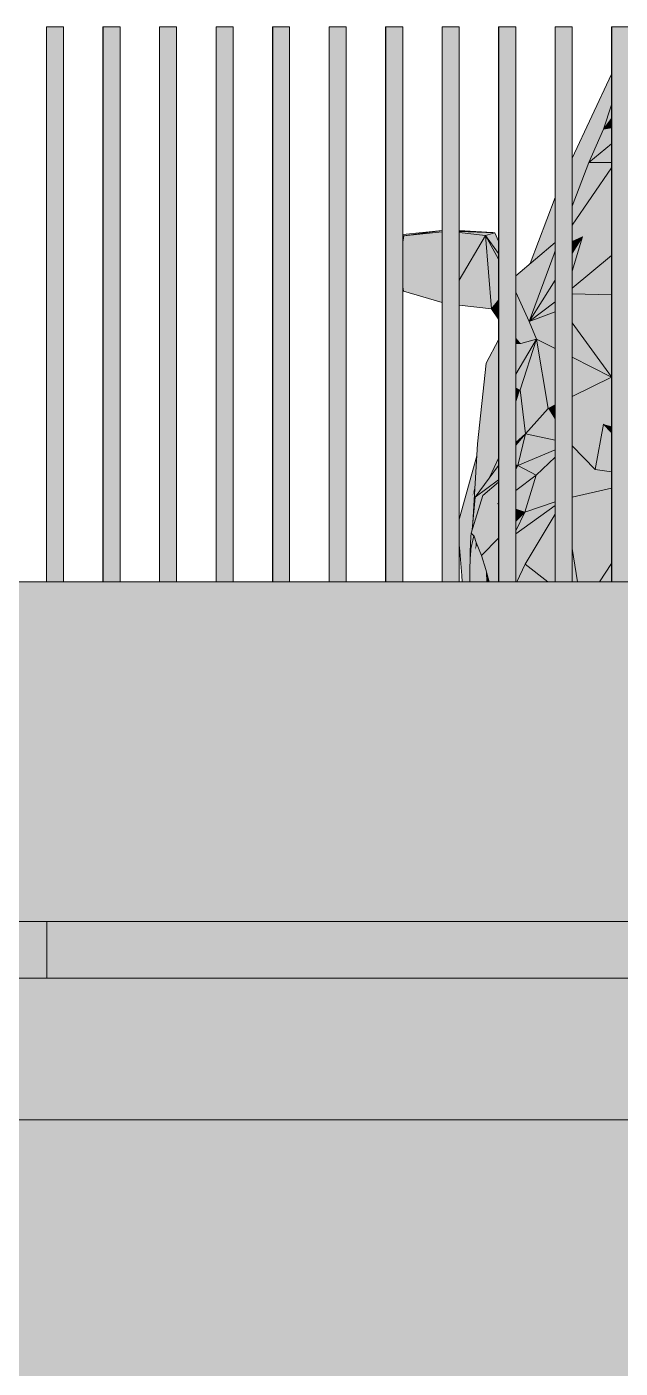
# Model space of a CAD drawing. Header units: millimetres. Extents: x 365175 to 2667127, y -330297 to -162108.
# Drawn here: x 1884141 to 1885189, y -320300 to -317931 of the extents above; entities that cross this region are included whole.
import ezdxf

# ---------------------------------------------------------------- set-up
doc = ezdxf.new("R2010")
doc.units = ezdxf.units.MM
doc.header["$MEASUREMENT"] = 0
doc.linetypes.add('Wipeout_Contour', pattern=[1000, 0, -1000])
for name, color, linetype in [('Cars', 7, 'Continuous'), ('Structure - Murs extérieurs', 7, 'Continuous'), ('TopoAlt', 7, 'Continuous')]:
    doc.layers.add(name, color=color, linetype=linetype)
pattern_1 = [(0, (1445436.05, -319510.98), (0, 86.60254), [0, -50]), (0, (1445461.05, -319467.68), (0, 86.60254), [0, -50])]

# ---------------------------------------------------------------- blocks, each defined once
blk = doc.blocks.new('Élément de coupe_125_6', base_point=(1445436.1, -319511))
at = {"layer": 'TopoAlt', "linetype": 'Continuous', "lineweight": 0, "true_color": 0x000000}
blk.add_hatch(color=18, dxfattribs=at).paths.add_polyline_path([(1882185.2, -318911), (1882185.2, -319511), (1914672.8, -319511), (1914672.8, -318911)])
at = {"layer": 'TopoAlt', "color": 190, "linetype": 'Continuous', "lineweight": 5, "true_color": 0x8002ff}
blk.add_line((1914672.8, -318911), (1882185.2, -318911), dxfattribs=at)
blk = doc.blocks.new('Élément de coupe_173_6', base_point=(1445436.1, -319511))
at = {"layer": 'Structure - Murs extérieurs', "linetype": 'Continuous', "lineweight": 0, "true_color": 0x000000}
for points in [[(1881996.9, -319611), (1882007.6, -319611), (1882007.6, -319511), (1881996.9, -319511)], [(1881996.9, -319611), (1882007.6, -319611), (1882007.6, -319511), (1881996.9, -319511)], [(1882007.6, -319511), (1882007.6, -319611), (1882028.9, -319611), (1882028.9, -319511)], [(1882007.6, -319511), (1882007.6, -319611), (1882028.9, -319611), (1882028.9, -319511)], [(1882028.9, -319511), (1882028.9, -319611), (1882060.8, -319611), (1882060.8, -319511)], [(1882028.9, -319511), (1882028.9, -319611), (1882060.8, -319611), (1882060.8, -319511)], [(1882060.8, -319511), (1882060.8, -319611), (1882103.1, -319611), (1882103.1, -319511)], [(1882060.8, -319511), (1882060.8, -319611), (1882103.1, -319611), (1882103.1, -319511)], [(1882103.1, -319511), (1882103.1, -319611), (1882155.5, -319611), (1882155.5, -319511)], [(1882103.1, -319511), (1882103.1, -319611), (1882155.5, -319611), (1882155.5, -319511)], [(1882155.5, -319511), (1882155.5, -319611), (1882217.8, -319611), (1882217.8, -319511)], [(1882155.5, -319511), (1882155.5, -319611), (1882217.8, -319611), (1882217.8, -319511)], [(1882217.8, -319511), (1882217.8, -319611), (1882289.7, -319611), (1882289.7, -319511)], [(1882217.8, -319511), (1882217.8, -319611), (1882289.7, -319611), (1882289.7, -319511)], [(1882289.7, -319511), (1882289.7, -319611), (1882370.8, -319611), (1882370.8, -319511)], [(1882289.7, -319511), (1882289.7, -319611), (1882370.8, -319611), (1882370.8, -319511)], [(1882370.8, -319611), (1882460.7, -319611), (1882460.7, -319511), (1882370.8, -319511)], [(1882460.7, -319511), (1882460.7, -319611), (1882558.9, -319611), (1882558.9, -319511)], [(1882558.9, -319511), (1882558.9, -319611), (1882665, -319611), (1882665, -319511)], [(1882665, -319511), (1882665, -319611), (1882778.4, -319611), (1882778.4, -319511)], [(1882778.4, -319511), (1882778.4, -319611), (1882898.4, -319611), (1882898.4, -319511)], [(1882898.4, -319511), (1882898.4, -319611), (1883024.6, -319611), (1883024.6, -319511)], [(1883024.6, -319511), (1883024.6, -319611), (1883156.3, -319611), (1883156.3, -319511)], [(1883156.3, -319511), (1883156.3, -319611), (1883292.7, -319611), (1883292.7, -319511)], [(1883292.7, -319511), (1883292.7, -319611), (1883433.3, -319611), (1883433.3, -319511)], [(1883433.3, -319511), (1883433.3, -319611), (1883577.2, -319611), (1883577.2, -319511)], [(1883577.2, -319511), (1883577.2, -319611), (1883723.8, -319611), (1883723.8, -319511)], [(1883723.8, -319511), (1883723.8, -319611), (1883872.3, -319611), (1883872.3, -319511)], [(1883872.3, -319511), (1883872.3, -319611), (1884021.9, -319611), (1884021.9, -319511)], [(1884021.9, -319511), (1884021.9, -319611), (1884108.2, -319611), (1884108.2, -319511)], [(1884108.2, -319511), (1884108.2, -319611), (1884171.9, -319611), (1884171.9, -319511)], [(1884171.9, -319611), (1884176.7, -319611), (1884176.7, -319511), (1884171.9, -319511)]]:
    blk.add_hatch(color=18, dxfattribs=at).paths.add_polyline_path(points)
at = {"layer": 'Structure - Murs extérieurs', "color": 7, "linetype": 'Continuous', "lineweight": 5}
for p, q in [((1881996.9, -319511), (1882007.6, -319511)), ((1881996.9, -319611), (1881996.9, -319511)), ((1882007.6, -319511), (1882028.9, -319511)), ((1882028.9, -319511), (1882060.8, -319511)), ((1882060.8, -319511), (1882103.1, -319511)), ((1882103.1, -319511), (1882155.5, -319511)), ((1882155.5, -319511), (1882217.8, -319511)), ((1882217.8, -319511), (1882289.7, -319511)), ((1882289.7, -319511), (1882370.8, -319511)), ((1882370.8, -319511), (1882460.7, -319511)), ((1882460.7, -319511), (1882558.9, -319511)), ((1882558.9, -319511), (1882665, -319511)), ((1882665, -319511), (1882778.4, -319511)), ((1882778.4, -319511), (1882898.4, -319511)), ((1882898.4, -319511), (1883024.6, -319511)), ((1883024.6, -319511), (1883156.3, -319511)), ((1883156.3, -319511), (1883292.7, -319511)), ((1883292.7, -319511), (1883433.3, -319511)), ((1883433.3, -319511), (1883577.2, -319511)), ((1883577.2, -319511), (1883723.8, -319511)), ((1883723.8, -319511), (1883872.3, -319511)), ((1883872.3, -319511), (1884021.9, -319511)), ((1884021.9, -319511), (1884108.2, -319511)), ((1884108.2, -319511), (1884171.9, -319511)), ((1884171.9, -319511), (1884176.7, -319511))]:
    blk.add_line(p, q, dxfattribs=at)
blk = doc.blocks.new('Élément de coupe_174_6', base_point=(1445436.1, -319511))
at = {"layer": 'Structure - Murs extérieurs', "linetype": 'Continuous', "lineweight": 0, "true_color": 0x000000}
blk.add_hatch(color=18, dxfattribs=at).paths.add_polyline_path([(1916245.1, -319511), (1884176.7, -319511), (1884176.7, -319611), (1916245.1, -319611)])
at = {"layer": 'Structure - Murs extérieurs', "color": 7, "linetype": 'Continuous', "lineweight": 5}
for p, q in [((1916245.1, -319511), (1884176.7, -319511)), ((1884176.7, -319511), (1884176.7, -319611))]:
    blk.add_line(p, q, dxfattribs=at)
blk = doc.blocks.new('Élément de coupe_195_6', base_point=(1445436.1, -319511))
at = {"linetype": 'Continuous', "lineweight": 0, "true_color": 0x000000}
for points in [[(1884176.2, -317931), (1884176.2, -318911), (1884176.5, -318911), (1884176.5, -317931)], [(1884176.2, -317931), (1884176.2, -318911), (1884176.5, -318911), (1884176.5, -317931)], [(1884176.5, -317931), (1884176.5, -318911), (1884206.5, -318911), (1884206.5, -317931)]]:
    blk.add_hatch(color=18, dxfattribs=at).paths.add_polyline_path(points)
at = {"color": 18, "linetype": 'Continuous', "lineweight": 5, "true_color": 0x330000}
for p, q in [((1884176.2, -317931), (1884176.5, -317931)), ((1884176.2, -318911), (1884176.2, -317931)), ((1884176.5, -317931), (1884206.5, -317931)), ((1884176.5, -318911), (1884176.5, -317931)), ((1884206.5, -318911), (1884206.5, -317931))]:
    blk.add_line(p, q, dxfattribs=at)
blk = doc.blocks.new('Élément de coupe_196_6', base_point=(1445436.1, -319511))
at = {"linetype": 'Continuous', "lineweight": 0, "true_color": 0x000000}
for points in [[(1884275.9, -318911), (1884276.3, -318911), (1884276.3, -317931), (1884275.9, -317931)], [(1884275.9, -318911), (1884276.3, -318911), (1884276.3, -317931), (1884275.9, -317931)], [(1884276.3, -317931), (1884276.3, -318911), (1884306.3, -318911), (1884306.3, -317931)]]:
    blk.add_hatch(color=18, dxfattribs=at).paths.add_polyline_path(points)
at = {"color": 18, "linetype": 'Continuous', "lineweight": 5, "true_color": 0x330000}
for p, q in [((1884275.9, -317931), (1884276.3, -317931)), ((1884275.9, -318911), (1884275.9, -317931)), ((1884276.3, -317931), (1884306.3, -317931)), ((1884276.3, -318911), (1884276.3, -317931)), ((1884306.3, -318911), (1884306.3, -317931))]:
    blk.add_line(p, q, dxfattribs=at)
blk = doc.blocks.new('Élément de coupe_197_6', base_point=(1445436.1, -319511))
at = {"linetype": 'Continuous', "lineweight": 0, "true_color": 0x000000}
for points in [[(1884375.7, -317931), (1884375.7, -318911), (1884376, -318911), (1884376, -317931)], [(1884375.7, -317931), (1884375.7, -318911), (1884376, -318911), (1884376, -317931)], [(1884376, -317931), (1884376, -318911), (1884406, -318911), (1884406, -317931)]]:
    blk.add_hatch(color=18, dxfattribs=at).paths.add_polyline_path(points)
at = {"color": 18, "linetype": 'Continuous', "lineweight": 5, "true_color": 0x330000}
for p, q in [((1884375.7, -317931), (1884376, -317931)), ((1884375.7, -318911), (1884375.7, -317931)), ((1884376, -317931), (1884406, -317931)), ((1884376, -318911), (1884376, -317931)), ((1884406, -318911), (1884406, -317931))]:
    blk.add_line(p, q, dxfattribs=at)
blk = doc.blocks.new('Élément de coupe_198_6', base_point=(1445436.1, -319511))
at = {"linetype": 'Continuous', "lineweight": 0, "true_color": 0x000000}
for points in [[(1884475.5, -317931), (1884475.5, -318911), (1884475.8, -318911), (1884475.8, -317931)], [(1884475.5, -317931), (1884475.5, -318911), (1884475.8, -318911), (1884475.8, -317931)], [(1884475.8, -317931), (1884475.8, -318911), (1884505.8, -318911), (1884505.8, -317931)]]:
    blk.add_hatch(color=18, dxfattribs=at).paths.add_polyline_path(points)
at = {"color": 18, "linetype": 'Continuous', "lineweight": 5, "true_color": 0x330000}
for p, q in [((1884475.5, -317931), (1884475.8, -317931)), ((1884475.5, -318911), (1884475.5, -317931)), ((1884475.8, -317931), (1884505.8, -317931)), ((1884475.8, -318911), (1884475.8, -317931)), ((1884505.8, -318911), (1884505.8, -317931))]:
    blk.add_line(p, q, dxfattribs=at)
blk = doc.blocks.new('Élément de coupe_199_6', base_point=(1445436.1, -319511))
at = {"linetype": 'Continuous', "lineweight": 0, "true_color": 0x000000}
for points in [[(1884575.2, -317931), (1884575.2, -318911), (1884575.5, -318911), (1884575.5, -317931)], [(1884575.2, -317931), (1884575.2, -318911), (1884575.5, -318911), (1884575.5, -317931)], [(1884575.5, -317931), (1884575.5, -318911), (1884605.5, -318911), (1884605.5, -317931)]]:
    blk.add_hatch(color=18, dxfattribs=at).paths.add_polyline_path(points)
at = {"color": 18, "linetype": 'Continuous', "lineweight": 5, "true_color": 0x330000}
for p, q in [((1884575.2, -317931), (1884575.5, -317931)), ((1884575.2, -318911), (1884575.2, -317931)), ((1884575.5, -317931), (1884605.5, -317931)), ((1884575.5, -318911), (1884575.5, -317931)), ((1884605.5, -318911), (1884605.5, -317931))]:
    blk.add_line(p, q, dxfattribs=at)
blk = doc.blocks.new('Élément de coupe_200_6', base_point=(1445436.1, -319511))
at = {"linetype": 'Continuous', "lineweight": 0, "true_color": 0x000000}
for points in [[(1884675, -318911), (1884675.3, -318911), (1884675.3, -317931), (1884675, -317931)], [(1884675, -318911), (1884675.3, -318911), (1884675.3, -317931), (1884675, -317931)], [(1884675.3, -317931), (1884675.3, -318911), (1884705.3, -318911), (1884705.3, -317931)]]:
    blk.add_hatch(color=18, dxfattribs=at).paths.add_polyline_path(points)
at = {"color": 18, "linetype": 'Continuous', "lineweight": 5, "true_color": 0x330000}
for p, q in [((1884675, -317931), (1884675.3, -317931)), ((1884675, -318911), (1884675, -317931)), ((1884675.3, -317931), (1884705.3, -317931)), ((1884675.3, -318911), (1884675.3, -317931)), ((1884705.3, -318911), (1884705.3, -317931))]:
    blk.add_line(p, q, dxfattribs=at)
blk = doc.blocks.new('Élément de coupe_201_6', base_point=(1445436.1, -319511))
at = {"linetype": 'Continuous', "lineweight": 0, "true_color": 0x000000}
for points in [[(1884774.7, -318911), (1884775, -318911), (1884775, -317931), (1884774.7, -317931)], [(1884774.7, -318911), (1884775, -318911), (1884775, -317931), (1884774.7, -317931)], [(1884775, -317931), (1884775, -318911), (1884805, -318911), (1884805, -317931)]]:
    blk.add_hatch(color=18, dxfattribs=at).paths.add_polyline_path(points)
at = {"color": 18, "linetype": 'Continuous', "lineweight": 5, "true_color": 0x330000}
for p, q in [((1884774.7, -317931), (1884775, -317931)), ((1884774.7, -318911), (1884774.7, -317931)), ((1884775, -317931), (1884805, -317931)), ((1884775, -318911), (1884775, -317931)), ((1884805, -318911), (1884805, -317931))]:
    blk.add_line(p, q, dxfattribs=at)
blk = doc.blocks.new('Élément de coupe_202_6', base_point=(1445436.1, -319511))
at = {"linetype": 'Continuous', "lineweight": 0, "true_color": 0x000000}
for points in [[(1884874.5, -317931), (1884874.5, -318911), (1884874.8, -318911), (1884874.8, -317931)], [(1884874.5, -317931), (1884874.5, -318911), (1884874.8, -318911), (1884874.8, -317931)], [(1884874.8, -317931), (1884874.8, -318911), (1884904.8, -318911), (1884904.8, -317931)]]:
    blk.add_hatch(color=18, dxfattribs=at).paths.add_polyline_path(points)
at = {"color": 18, "linetype": 'Continuous', "lineweight": 5, "true_color": 0x330000}
for p, q in [((1884874.5, -317931), (1884874.8, -317931)), ((1884874.5, -318911), (1884874.5, -317931)), ((1884874.8, -317931), (1884904.8, -317931)), ((1884874.8, -318911), (1884874.8, -317931)), ((1884904.8, -318911), (1884904.8, -317931))]:
    blk.add_line(p, q, dxfattribs=at)
blk = doc.blocks.new('Élément de coupe_203_6', base_point=(1445436.1, -319511))
at = {"linetype": 'Continuous', "lineweight": 0, "true_color": 0x000000}
for points in [[(1884974.2, -317931), (1884974.2, -318911), (1884974.6, -318911), (1884974.6, -317931)], [(1884974.2, -317931), (1884974.2, -318911), (1884974.6, -318911), (1884974.6, -317931)], [(1884974.6, -318911), (1885004.6, -318911), (1885004.6, -317931), (1884974.6, -317931)]]:
    blk.add_hatch(color=18, dxfattribs=at).paths.add_polyline_path(points)
at = {"color": 18, "linetype": 'Continuous', "lineweight": 5, "true_color": 0x330000}
for p, q in [((1884974.2, -317931), (1884974.6, -317931)), ((1884974.2, -318911), (1884974.2, -317931)), ((1884974.6, -317931), (1885004.6, -317931)), ((1884974.6, -318911), (1884974.6, -317931)), ((1885004.6, -318911), (1885004.6, -317931))]:
    blk.add_line(p, q, dxfattribs=at)
blk = doc.blocks.new('Élément de coupe_204_6', base_point=(1445436.1, -319511))
at = {"linetype": 'Continuous', "lineweight": 0, "true_color": 0x000000}
for points in [[(1885074, -317931), (1885074, -318911), (1885074.3, -318911), (1885074.3, -317931)], [(1885074, -317931), (1885074, -318911), (1885074.3, -318911), (1885074.3, -317931)], [(1885074.3, -317931), (1885074.3, -318911), (1885104.3, -318911), (1885104.3, -317931)]]:
    blk.add_hatch(color=18, dxfattribs=at).paths.add_polyline_path(points)
at = {"color": 18, "linetype": 'Continuous', "lineweight": 5, "true_color": 0x330000}
for p, q in [((1885074, -317931), (1885074.3, -317931)), ((1885074, -318911), (1885074, -317931)), ((1885074.3, -317931), (1885104.3, -317931)), ((1885074.3, -318911), (1885074.3, -317931)), ((1885104.3, -318911), (1885104.3, -317931))]:
    blk.add_line(p, q, dxfattribs=at)
blk = doc.blocks.new('Élément de coupe_205_6', base_point=(1445436.1, -319511))
at = {"linetype": 'Continuous', "lineweight": 0, "true_color": 0x000000}
for points in [[(1885173.7, -318911), (1885174.1, -318911), (1885174.1, -317931), (1885173.7, -317931)], [(1885173.7, -318911), (1885174.1, -318911), (1885174.1, -317931), (1885173.7, -317931)], [(1885174.1, -317931), (1885174.1, -318911), (1885204.1, -318911), (1885204.1, -317931)]]:
    blk.add_hatch(color=18, dxfattribs=at).paths.add_polyline_path(points)
at = {"color": 18, "linetype": 'Continuous', "lineweight": 5, "true_color": 0x330000}
for p, q in [((1885173.7, -317931), (1885174.1, -317931)), ((1885173.7, -318911), (1885173.7, -317931)), ((1885174.1, -317931), (1885204.1, -317931)), ((1885174.1, -318911), (1885174.1, -317931)), ((1885204.1, -318911), (1885204.1, -317931))]:
    blk.add_line(p, q, dxfattribs=at)
blk = doc.blocks.new('Élément de coupe_498_6', base_point=(1445436.1, -319511))
at = {"color": 254, "linetype": 'Wipeout_Contour', "lineweight": 0, "ltscale": 7587371.777575616}
blk.add_wipeout([(1805984, -319861), (1933356.4, -319861), (1933356.4, -319611), (1805984, -319611)], dxfattribs=at)
at = {"linetype": 'Continuous', "lineweight": 5, "true_color": 0x00e7c4}
h = blk.add_hatch(dxfattribs=at)
h.set_pattern_fill('Plâtre_0006', color=120, style=0, pattern_type=2)
h.set_pattern_definition(pattern_1)
h.paths.add_polyline_path([(1805984, -319861), (1933356.4, -319861), (1933356.4, -319611), (1805984, -319611)])
at = {"color": 7, "linetype": 'Continuous', "lineweight": 5}
for p, q in [((1933356.4, -319611), (1805984, -319611)), ((1933356.4, -319861), (1805984, -319861))]:
    blk.add_line(p, q, dxfattribs=at)
blk = doc.blocks.new('Élément de coupe_550_6', base_point=(1445436.1, -319511))
at = {"layer": 'Cars', "linetype": 'Continuous', "lineweight": 0, "true_color": 0x000000}
for points in [[(1885104.3, -318167.7), (1885173.7, -318035.7), (1885173.7, -318014.5), (1885104.3, -318162.7)], [(1885104.3, -318167.7), (1885173.7, -318035.7), (1885173.7, -318014.5), (1885104.3, -318162.7)], [(1885104.3, -318167.7), (1885104.3, -318174.4), (1885173.7, -318064.1), (1885173.7, -318035.7)], [(1885104.3, -318167.7), (1885104.3, -318174.4), (1885173.7, -318064.1), (1885173.7, -318035.7)], [(1885104.3, -318174.4), (1885104.3, -318212.8), (1885173.7, -318065.8), (1885173.7, -318064.1)], [(1885104.3, -318174.4), (1885104.3, -318212.8), (1885173.7, -318065.8), (1885173.7, -318064.1)], [(1885104.3, -318223.6), (1885159.8, -318111.6), (1885173.7, -318068.7), (1885173.7, -318065.8), (1885104.3, -318212.8)], [(1885104.3, -318223.6), (1885159.8, -318111.6), (1885173.7, -318068.7), (1885173.7, -318065.8), (1885104.3, -318212.8)], [(1885159.8, -318111.6), (1885173.7, -318093.1), (1885173.7, -318068.7)], [(1885173.7, -318093.1), (1885159.8, -318111.6), (1885173.7, -318101.4)], [(1885159.8, -318111.6), (1885173.7, -318109.1), (1885173.7, -318101.4)], [(1885104.3, -318223.6), (1885104.3, -318228.3), (1885133.6, -318170.4), (1885159.8, -318111.6)], [(1885104.3, -318223.6), (1885104.3, -318228.3), (1885133.6, -318170.4), (1885159.8, -318111.6)], [(1885159.8, -318111.6), (1885133.6, -318170.4), (1885173.7, -318137.6), (1885173.7, -318109.1)], [(1885133.6, -318170.4), (1885173.7, -318170.6), (1885173.7, -318137.6)], [(1885104.3, -318247.4), (1885104.3, -318281), (1885173.7, -318180.1), (1885173.7, -318170.6), (1885133.6, -318170.4)], [(1885133.6, -318170.4), (1885104.3, -318228.3), (1885104.3, -318247.4)], [(1885133.6, -318170.4), (1885104.3, -318228.3), (1885104.3, -318247.4)], [(1885104.3, -318281), (1885104.3, -318309.8), (1885122.3, -318301.8), (1885173.7, -318185.4), (1885173.7, -318180.1)], [(1885122.3, -318301.8), (1885173.7, -318297.3), (1885173.7, -318185.4)], [(1885030.1, -318349.1), (1885046.5, -318335.2), (1885074, -318277), (1885074, -318232.1)], [(1885030.1, -318349.1), (1885046.5, -318335.2), (1885074, -318277), (1885074, -318232.1)], [(1884805, -318298), (1884805, -318299.7), (1884807.2, -318300.3), (1884874.5, -318290.6), (1884874.5, -318290.4)], [(1884805, -318311), (1884805, -318345.5), (1884874.5, -318298.2), (1884874.5, -318292.9), (1884807.2, -318300.3)], [(1884807.2, -318300.3), (1884874.5, -318292.9), (1884874.5, -318290.6)], [(1884963.5, -318293.9), (1884904.8, -318290.9), (1884904.8, -318291.2), (1884963.1, -318294.7)], [(1884904.8, -318291.2), (1884904.8, -318292.6), (1884967.5, -318295)], [(1884904.8, -318294.2), (1884951.5, -318299.4), (1884967.5, -318295), (1884904.8, -318292.6)], [(1884904.8, -318294.2), (1884904.8, -318378.3), (1884951.5, -318299.4)], [(1884967.5, -318295), (1884951.5, -318299.4), (1884974.2, -318331.1), (1884974.2, -318309.4)], [(1884963.5, -318293.9), (1884963.1, -318294.7), (1884963.8, -318294.8)], [(1884964, -318294.8), (1884963.5, -318293.9), (1884963.8, -318294.8)], [(1884964, -318294.8), (1884963.5, -318293.9), (1884963.8, -318294.8)], [(1884963.8, -318294.8), (1884963.5, -318293.9), (1884963.6, -318294.8)], [(1885074, -318277), (1885046.5, -318335.2), (1885051, -318331.4), (1885074, -318284.9)], [(1885074, -318277), (1885046.5, -318335.2), (1885051, -318331.4), (1885074, -318284.9)], [(1885051, -318331.4), (1885053.1, -318329.6), (1885074, -318288.3), (1885074, -318284.9)], [(1885051, -318331.4), (1885053.1, -318329.6), (1885074, -318288.3), (1885074, -318284.9)], [(1885074, -318288.3), (1885053.1, -318329.6), (1885074, -318312)], [(1885074, -318288.3), (1885053.1, -318329.6), (1885074, -318312)], [(1885104.3, -318392.6), (1885173.7, -318334.9), (1885173.7, -318297.3), (1885122.3, -318301.8), (1885104.3, -318362.4)], [(1884805, -318345.5), (1884805, -318389.9), (1884806.7, -318397.7), (1884874.5, -318304.7), (1884874.5, -318298.2)], [(1884805, -318299.7), (1884805, -318308.6), (1884807.2, -318300.3)], [(1884805, -318299.7), (1884805, -318308.6), (1884807.2, -318300.3)], [(1884805, -318308.6), (1884805, -318311), (1884807.2, -318300.3)], [(1884805, -318308.6), (1884805, -318311), (1884807.2, -318300.3)], [(1884874.5, -318304.7), (1884806.7, -318397.7), (1884874.5, -318418)], [(1884904.8, -318422.5), (1884961.8, -318428.7), (1884951.5, -318299.4), (1884904.8, -318378.3)], [(1884951.5, -318299.4), (1884961.8, -318428.7), (1884974.2, -318413.4), (1884974.2, -318341.1)], [(1884951.5, -318299.4), (1884974.2, -318341.1), (1884974.2, -318331.1)], [(1885004.6, -318377.9), (1885074, -318312.9), (1885074, -318312), (1885004.6, -318370.7)], [(1885004.6, -318399.5), (1885028.1, -318451.6), (1885074, -318327.4), (1885074, -318326.5), (1885073, -318328.7), (1885074, -318326.3), (1885074, -318312.9), (1885004.6, -318377.9)], [(1885122.3, -318301.8), (1885104.3, -318330.4), (1885104.3, -318362.4)], [(1885104.3, -318309.8), (1885104.3, -318330.4), (1885122.3, -318301.8)], [(1885073.7, -318326.1), (1885028.1, -318451.6), (1885074, -318327.4), (1885074, -318326.5), (1885073, -318328.7), (1885074, -318326.3), (1885074, -318325.5)], [(1885028.1, -318451.6), (1885074, -318378.6), (1885074, -318327.4)], [(1885073, -318328.7), (1885074, -318326.5), (1885074, -318326.3)], [(1885073, -318328.7), (1885074, -318326.5), (1885074, -318326.3)], [(1885104.3, -318402.7), (1885173.7, -318404.1), (1885173.7, -318334.9), (1885104.3, -318392.6)], [(1884805, -318389.9), (1884805, -318397.4), (1884806.7, -318397.7)], [(1884805, -318389.9), (1884805, -318397.4), (1884806.7, -318397.7)], [(1885028.1, -318451.6), (1885074, -318416.5), (1885074, -318378.6)], [(1884974.2, -318413.4), (1884961.8, -318428.7), (1884974.2, -318433)], [(1885004.6, -318443.4), (1885028.1, -318451.6), (1885004.6, -318399.5)], [(1885104.3, -318402.7), (1885104.3, -318425.7), (1885173.7, -318411.8), (1885173.7, -318404.1)], [(1885104.3, -318430.4), (1885173.7, -318434.9), (1885173.7, -318411.8), (1885104.3, -318425.7)], [(1884961.8, -318428.7), (1884974.2, -318443.4), (1884974.2, -318433)], [(1884961.8, -318428.7), (1884974.2, -318443.4), (1884974.2, -318433)], [(1884961.8, -318428.7), (1884974.2, -318447.5), (1884974.2, -318443.4)], [(1884961.8, -318428.7), (1884974.2, -318447.5), (1884974.2, -318443.4)], [(1885028.1, -318451.6), (1885074, -318434.1), (1885074, -318416.5)], [(1885028.1, -318451.6), (1885041.5, -318482.4), (1885074, -318444.1), (1885074, -318434.1)], [(1885104.3, -318430.4), (1885104.3, -318453.6), (1885173.7, -318549.2), (1885173.7, -318434.9)], [(1885004.6, -318479.5), (1885013.7, -318490.4), (1885028.1, -318451.6), (1885004.6, -318443.4)], [(1885004.6, -318479.5), (1885013.7, -318490.4), (1885028.1, -318451.6), (1885004.6, -318443.4)], [(1885028.1, -318451.6), (1885013.7, -318490.4), (1885041.5, -318482.4)], [(1885028.1, -318451.6), (1885013.7, -318490.4), (1885041.5, -318482.4)], [(1885041.5, -318482.4), (1885074, -318498.8), (1885074, -318444.1)], [(1885104.3, -318453.6), (1885104.3, -318514.2), (1885173.7, -318549.5), (1885173.7, -318549.2)], [(1884952.2, -318525), (1884974.2, -318508.9), (1884974.2, -318483.8)], [(1884952.2, -318525), (1884974.2, -318508.9), (1884974.2, -318483.8)], [(1885004.6, -318490.3), (1885013.7, -318490.4), (1885004.6, -318479.5)], [(1885004.6, -318490.3), (1885013.7, -318490.4), (1885004.6, -318479.5)], [(1885004.6, -318544.5), (1885004.6, -318567.8), (1885012.2, -318572.2), (1885041.5, -318482.4)], [(1885004.6, -318544.5), (1885004.6, -318567.8), (1885012.2, -318572.2), (1885041.5, -318482.4)], [(1885004.6, -318524), (1885004.6, -318544.5), (1885041.5, -318482.4), (1885013.7, -318490.4)], [(1885004.6, -318524), (1885004.6, -318544.5), (1885041.5, -318482.4), (1885013.7, -318490.4)], [(1885061.7, -318604.7), (1885041.5, -318482.4), (1885012.2, -318572.2)], [(1885061.7, -318604.7), (1885041.5, -318482.4), (1885012.2, -318572.2)], [(1885041.5, -318482.4), (1885061.7, -318604.7), (1885074, -318598.7), (1885074, -318498.8)], [(1884952.2, -318525), (1884974.2, -318544.3), (1884974.2, -318508.9)], [(1884952.2, -318525), (1884974.2, -318544.3), (1884974.2, -318508.9)], [(1885004.6, -318490.3), (1885004.6, -318524), (1885013.7, -318490.4)], [(1885004.6, -318490.3), (1885004.6, -318524), (1885013.7, -318490.4)], [(1884937, -318667.4), (1884974.2, -318598.8), (1884974.2, -318544.3), (1884952.2, -318525)], [(1884937, -318667.4), (1884974.2, -318598.8), (1884974.2, -318544.3), (1884952.2, -318525)], [(1885104.3, -318514.2), (1885104.3, -318583.8), (1885173.7, -318549.8), (1885173.7, -318549.5)], [(1885173.7, -318549.8), (1885104.3, -318583.8), (1885104.3, -318616.9), (1885159.6, -318632.9), (1885173.7, -318551.6)], [(1885159.6, -318632.9), (1885173.7, -318636.5), (1885173.7, -318551.6)], [(1885004.6, -318581.9), (1885012.2, -318572.2), (1885004.6, -318567.8)], [(1885004.6, -318581.9), (1885012.2, -318572.2), (1885004.6, -318567.8)], [(1885004.6, -318596.3), (1885004.6, -318665.2), (1885022.1, -318649.6), (1885012.2, -318572.2)], [(1885004.6, -318596.3), (1885004.6, -318665.2), (1885022.1, -318649.6), (1885012.2, -318572.2)], [(1885004.6, -318581.9), (1885004.6, -318596.3), (1885012.2, -318572.2)], [(1885004.6, -318581.9), (1885004.6, -318596.3), (1885012.2, -318572.2)], [(1885061.7, -318604.7), (1885012.2, -318572.2), (1885022.1, -318649.6)], [(1885013.4, -318581.5), (1885061.7, -318604.7), (1885012.2, -318572.2)], [(1884974.2, -318598.8), (1884937, -318667.4), (1884974.2, -318620.3)], [(1884974.2, -318598.8), (1884937, -318667.4), (1884974.2, -318620.3)], [(1885022.1, -318649.6), (1885074, -318660.9), (1885074, -318624.6), (1885061.7, -318604.7)], [(1885074, -318598.7), (1885061.7, -318604.7), (1885074, -318608.2)], [(1885074, -318608.2), (1885061.7, -318604.7), (1885074, -318624.6)], [(1884937, -318667.4), (1884974, -318692.5), (1884974.2, -318691.7), (1884974.2, -318620.3)], [(1884937, -318667.4), (1884974, -318692.5), (1884974.2, -318691.7), (1884974.2, -318620.3)], [(1885104.3, -318616.9), (1885104.3, -318664.2), (1885159.6, -318632.9)], [(1885004.6, -318669.5), (1885004.6, -318704.7), (1885008.2, -318705.9), (1885022.1, -318649.6)], [(1885022.1, -318649.6), (1885004.6, -318665.2), (1885004.6, -318669.5)], [(1885022.1, -318649.6), (1885004.6, -318665.2), (1885004.6, -318666.6)], [(1885008.2, -318705.9), (1885074, -318677.7), (1885074, -318660.9), (1885022.1, -318649.6)], [(1885104.3, -318664.2), (1885104.3, -318671.2), (1885144.7, -318712.7), (1885159.6, -318632.9)], [(1885159.6, -318632.9), (1885144.7, -318712.7), (1885173.7, -318716.8), (1885173.7, -318647.5)], [(1885159.6, -318632.9), (1885173.7, -318647.5), (1885173.7, -318636.5)], [(1884937, -318667.4), (1884928.7, -318806.6), (1884932.8, -318761.4), (1884941.1, -318750.1)], [(1884937, -318667.4), (1884928.7, -318806.6), (1884932.8, -318761.4), (1884941.1, -318750.1)], [(1884974, -318692.5), (1884937, -318667.4), (1884944.4, -318745.7), (1884959.1, -318725.9)], [(1884974, -318692.5), (1884937, -318667.4), (1884944.4, -318745.7), (1884959.1, -318725.9)], [(1884937, -318667.4), (1884941.8, -318749.2), (1884944.4, -318745.7)], [(1884937, -318667.4), (1884941.8, -318749.2), (1884944.4, -318745.7)], [(1884937, -318667.4), (1884941.1, -318750.1), (1884941.8, -318749.2)], [(1884937, -318667.4), (1884941.1, -318750.1), (1884941.8, -318749.2)], [(1885144.7, -318712.7), (1885104.3, -318671.2), (1885104.3, -318716.6)], [(1884904.8, -318800.5), (1884904.8, -318801.2), (1884935.8, -318688.6), (1884935.8, -318688.5), (1884905.3, -318798.6)], [(1884904.8, -318800.5), (1884904.8, -318801.2), (1884935.8, -318688.6), (1884935.8, -318688.5), (1884905.3, -318798.6)], [(1884904.8, -318807.2), (1884928, -318760.1), (1884934.4, -318711.2), (1884935.8, -318688.6), (1884904.8, -318801.2)], [(1884904.8, -318807.2), (1884928, -318760.1), (1884934.4, -318711.2), (1884935.8, -318688.6), (1884904.8, -318801.2)], [(1884959.1, -318725.9), (1884974.2, -318705.5), (1884974.2, -318692.7), (1884974, -318692.5)], [(1884959.1, -318725.9), (1884974.2, -318705.5), (1884974.2, -318692.7), (1884974, -318692.5)], [(1884974.2, -318691.7), (1884974, -318692.5), (1884974.2, -318692.3)], [(1884974.2, -318691.7), (1884974, -318692.5), (1884974.2, -318692.3)], [(1884974, -318692.5), (1884974.2, -318692.7), (1884974.2, -318692.3)], [(1884974, -318692.5), (1884974.2, -318692.7), (1884974.2, -318692.3)], [(1885008.2, -318705.9), (1885040.6, -318722.8), (1885074, -318691.2), (1885074, -318677.7)], [(1885074, -318691.2), (1885040.6, -318722.8), (1885074, -318719.6)], [(1884928, -318760.1), (1884932.6, -318741.5), (1884934.4, -318711.2)], [(1884928, -318760.1), (1884932.6, -318741.5), (1884934.4, -318711.2)], [(1884932.8, -318761.4), (1884974.2, -318730.9), (1884974.2, -318705.5)], [(1885004.6, -318708.6), (1885008.2, -318705.9), (1885004.6, -318704.7)], [(1885004.6, -318712.9), (1885004.6, -318749.7), (1885040.6, -318722.8), (1885008.2, -318705.9)], [(1885008.2, -318705.9), (1885004.6, -318709), (1885004.6, -318712.9)], [(1885004.6, -318709), (1885008.2, -318705.9), (1885004.6, -318708.6)], [(1885004.6, -318783), (1885020.5, -318788), (1885040.6, -318722.8), (1885004.6, -318749.7)], [(1885040.6, -318722.8), (1885020.5, -318788), (1885074, -318770), (1885074, -318750.9)], [(1885074, -318719.6), (1885040.6, -318722.8), (1885074, -318750.9)], [(1885104.3, -318751.1), (1885104.3, -318761.3), (1885173.7, -318745.5), (1885173.7, -318716.8), (1885144.7, -318712.7)], [(1885144.7, -318712.7), (1885104.3, -318716.6), (1885104.3, -318751.1)], [(1884928, -318760.1), (1884932.2, -318749), (1884932.6, -318741.5)], [(1884928, -318760.1), (1884932.2, -318749), (1884932.6, -318741.5)], [(1884974.2, -318730.9), (1884932.8, -318761.4), (1884946.8, -318758.4), (1884974.2, -318735)], [(1884946.8, -318758.4), (1884973.1, -318773.1), (1884974.2, -318771.1), (1884974.2, -318735)], [(1885104.3, -318761.3), (1885104.3, -318767.9), (1885173.7, -318784.3), (1885173.7, -318745.5)], [(1884928, -318760.1), (1884904.8, -318807.2), (1884904.8, -318847.2), (1884905.2, -318850.5)], [(1884928, -318760.1), (1884904.8, -318807.2), (1884904.8, -318847.2), (1884905.2, -318850.5)], [(1884905.2, -318850.5), (1884909.2, -318899.9), (1884928, -318760.1)], [(1884905.2, -318850.5), (1884909.2, -318899.9), (1884928, -318760.1)], [(1884909.2, -318899.9), (1884925, -318831.6), (1884925.1, -318830.9), (1884925.8, -318825), (1884927.6, -318819.4), (1884928, -318814.9), (1884928, -318760.1)], [(1884909.2, -318899.9), (1884925, -318831.6), (1884925.1, -318830.9), (1884925.8, -318825), (1884927.6, -318819.4), (1884928, -318814.9), (1884928, -318760.1)], [(1884925.8, -318825), (1884931, -318830.3), (1884946.8, -318758.4)], [(1884925.8, -318825), (1884931, -318830.3), (1884946.8, -318758.4)], [(1884927.6, -318819.4), (1884946.8, -318758.4), (1884932.8, -318761.4)], [(1884927.6, -318819.4), (1884946.8, -318758.4), (1884932.8, -318761.4)], [(1884932.2, -318749), (1884928, -318760.1), (1884928, -318814.9), (1884928.7, -318806.6)], [(1884932.2, -318749), (1884928, -318760.1), (1884928, -318814.9), (1884928.7, -318806.6)], [(1884931, -318830.3), (1884934.5, -318841.8), (1884946.8, -318758.4)], [(1884931, -318830.3), (1884934.5, -318841.8), (1884946.8, -318758.4)], [(1884934.5, -318841.8), (1884973.1, -318773.1), (1884946.8, -318758.4)], [(1884974.2, -318771.1), (1884973.1, -318773.1), (1884974.2, -318772.3)], [(1885004.6, -318821.3), (1885004.6, -318826.4), (1885074, -318776.3), (1885074, -318770), (1885020.5, -318788)], [(1885104.3, -318852), (1885113.8, -318911), (1885152.4, -318911), (1885173.7, -318878.6), (1885173.7, -318784.3), (1885104.3, -318767.9)], [(1884973.1, -318773.1), (1884934.5, -318841.8), (1884944.1, -318864.3)], [(1884973.1, -318773.1), (1884944.1, -318864.3), (1884974.2, -318834.2), (1884974.2, -318773.5)], [(1884973.1, -318773.1), (1884974.2, -318773.5), (1884974.2, -318772.3)], [(1885004.6, -318826.4), (1885004.6, -318838.2), (1885021.3, -318879.8), (1885074, -318791.7), (1885074, -318776.3)], [(1885004.6, -318803.9), (1885020.5, -318788), (1885004.6, -318783)], [(1885020.5, -318788), (1885004.6, -318803.9), (1885004.6, -318821.3)], [(1885021.3, -318879.8), (1885061.1, -318911), (1885074, -318911), (1885074, -318791.7)], [(1884909.2, -318899.9), (1884910, -318911), (1884917.4, -318911), (1884924.4, -318850.3), (1884925, -318831.6)], [(1884909.2, -318899.9), (1884910, -318911), (1884917.4, -318911), (1884924.4, -318850.3), (1884925, -318831.6)], [(1884924.1, -318858.3), (1884930.6, -318829.9), (1884926.6, -318825.8), (1884925.1, -318830.9)], [(1884924.1, -318858.3), (1884930.6, -318829.9), (1884926.6, -318825.8), (1884925.1, -318830.9)], [(1884925.8, -318825), (1884925.1, -318830.9), (1884926.6, -318825.8), (1884925.9, -318825.1)], [(1884925.8, -318825), (1884925.1, -318830.9), (1884926.6, -318825.8), (1884925.9, -318825.1)], [(1884929.7, -318833.9), (1884925.4, -318866.9), (1884933.3, -318854.2), (1884934, -318840.1), (1884931, -318830.3), (1884930.6, -318829.9)], [(1884929.7, -318833.9), (1884925.4, -318866.9), (1884933.3, -318854.2), (1884934, -318840.1), (1884931, -318830.3), (1884930.6, -318829.9)], [(1884925.4, -318866.9), (1884929.7, -318833.9), (1884926.8, -318846.5)], [(1884925.4, -318866.9), (1884929.7, -318833.9), (1884926.8, -318846.5)], [(1884933.3, -318854.2), (1884935.7, -318844.6), (1884934.5, -318841.8), (1884934, -318840.1)], [(1884933.3, -318854.2), (1884935.7, -318844.6), (1884934.5, -318841.8), (1884934, -318840.1)], [(1884944.1, -318864.3), (1884974.2, -318845.6), (1884974.2, -318834.2)], [(1885004.6, -318897.1), (1885021.3, -318879.8), (1885004.6, -318838.2)], [(1884917.4, -318911), (1884922.9, -318911), (1884923.5, -318899.9), (1884924.1, -318858.3), (1884924.4, -318850.3)], [(1884917.4, -318911), (1884922.9, -318911), (1884923.5, -318899.9), (1884924.1, -318858.3), (1884924.4, -318850.3)], [(1884923.5, -318900.8), (1884925.4, -318866.9), (1884924.1, -318858.3)], [(1884923.5, -318900.8), (1884925.4, -318866.9), (1884924.1, -318858.3)], [(1884926.8, -318846.5), (1884924.1, -318858.3), (1884925.4, -318866.9)], [(1884926.8, -318846.5), (1884924.1, -318858.3), (1884925.4, -318866.9)], [(1884933.3, -318854.2), (1884925.4, -318866.9), (1884927, -318911), (1884933.1, -318911)], [(1884933.3, -318854.2), (1884925.4, -318866.9), (1884927, -318911), (1884933.1, -318911)], [(1884933.1, -318911), (1884934.2, -318911), (1884933.3, -318854.2)], [(1884933.1, -318911), (1884934.2, -318911), (1884933.3, -318854.2)], [(1884933.3, -318854.2), (1884936.3, -318845.9), (1884935.7, -318844.6)], [(1884933.3, -318854.2), (1884936.3, -318845.9), (1884935.7, -318844.6)], [(1884933.3, -318854.2), (1884941.1, -318911), (1884953.8, -318911), (1884953.2, -318894.6), (1884951.7, -318889), (1884944.1, -318864.3), (1884936.3, -318845.9)], [(1884933.3, -318854.2), (1884941.1, -318911), (1884953.8, -318911), (1884953.2, -318894.6), (1884951.7, -318889), (1884944.1, -318864.3), (1884936.3, -318845.9)], [(1884933.3, -318854.2), (1884934.2, -318911), (1884941.1, -318911)], [(1884933.3, -318854.2), (1884934.2, -318911), (1884941.1, -318911)], [(1884944.1, -318864.3), (1884951.7, -318889), (1884974.2, -318861.5), (1884974.2, -318845.6)], [(1884974.2, -318861.5), (1884951.7, -318889), (1884957.7, -318911), (1884973.8, -318911), (1884974.2, -318909.8)], [(1885104.3, -318911), (1885113.8, -318911), (1885104.3, -318852)], [(1884923.5, -318900.8), (1884923.4, -318911), (1884924.1, -318911), (1884925.4, -318866.9)], [(1884923.5, -318900.8), (1884923.4, -318911), (1884924.1, -318911), (1884925.4, -318866.9)], [(1884924.1, -318911), (1884927, -318911), (1884925.4, -318866.9)], [(1884924.1, -318911), (1884927, -318911), (1884925.4, -318866.9)], [(1885004.6, -318911), (1885006.5, -318911), (1885021.3, -318879.8), (1885004.6, -318897.1)], [(1885021.3, -318879.8), (1885006.5, -318911), (1885061.1, -318911)], [(1885173.7, -318878.6), (1885152.4, -318911), (1885173.7, -318911)], [(1884923.5, -318899.9), (1884922.9, -318911), (1884923.4, -318911), (1884923.5, -318900.8)], [(1884923.5, -318899.9), (1884922.9, -318911), (1884923.4, -318911), (1884923.5, -318900.8)], [(1884953.2, -318894.6), (1884953.8, -318911), (1884957.7, -318911)], [(1884953.2, -318894.6), (1884953.8, -318911), (1884957.7, -318911)], [(1884973.8, -318911), (1884974.2, -318911), (1884974.2, -318909.8)]]:
    blk.add_hatch(color=18, dxfattribs=at).paths.add_polyline_path(points)
at = {"layer": 'Cars', "color": 7, "linetype": 'Continuous', "lineweight": 5}
for p, q in [((1885104.3, -318162.7), (1885173.7, -318014.5)), ((1885173.7, -318068.7), (1885159.8, -318111.6)), ((1885173.7, -318093.1), (1885159.8, -318111.6)), ((1885173.7, -318101.4), (1885159.8, -318111.6)), ((1885159.8, -318111.6), (1885133.6, -318170.4)), ((1885173.7, -318109.1), (1885159.8, -318111.6)), ((1885173.7, -318137.6), (1885133.6, -318170.4)), ((1885133.6, -318170.4), (1885104.3, -318247.4)), ((1885173.7, -318170.6), (1885133.6, -318170.4)), ((1885173.7, -318180.1), (1885104.3, -318281)), ((1885074, -318232.1), (1885030.1, -318349.1)), ((1884874.5, -318290.4), (1884805, -318298)), ((1884874.5, -318290.6), (1884807.2, -318300.3)), ((1884874.5, -318292.9), (1884807.2, -318300.3)), ((1884904.8, -318290.9), (1884963.5, -318293.9)), ((1884967.5, -318295), (1884904.8, -318291.2)), ((1884967.5, -318295), (1884904.8, -318292.6)), ((1884951.5, -318299.4), (1884904.8, -318294.2)), ((1884951.5, -318299.4), (1884967.5, -318295)), ((1884963.5, -318293.9), (1884964, -318294.8)), ((1884974.2, -318309.4), (1884967.5, -318295)), ((1884805, -318299.7), (1884807.2, -318300.3)), ((1884807.2, -318300.3), (1884805, -318311)), ((1884807.2, -318300.3), (1884805, -318308.6)), ((1884951.5, -318299.4), (1884904.8, -318378.3)), ((1884974.2, -318341.1), (1884951.5, -318299.4)), ((1884951.5, -318299.4), (1884961.8, -318428.7)), ((1884974.2, -318331.1), (1884951.5, -318299.4)), ((1885004.6, -318370.7), (1885074, -318312)), ((1885104.3, -318362.4), (1885122.3, -318301.8)), ((1885122.3, -318301.8), (1885104.3, -318330.4)), ((1885122.3, -318301.8), (1885104.3, -318309.8)), ((1885074, -318327.4), (1885028.1, -318451.6)), ((1885073, -318328.7), (1885074, -318326.5)), ((1885173.7, -318334.9), (1885104.3, -318392.6)), ((1884805, -318389.9), (1884806.7, -318397.7)), ((1885074, -318378.6), (1885028.1, -318451.6)), ((1884805, -318397.4), (1884806.7, -318397.7)), ((1884806.7, -318397.7), (1884874.5, -318418)), ((1884974.2, -318413.4), (1884961.8, -318428.7)), ((1885028.1, -318451.6), (1885004.6, -318399.5)), ((1885173.7, -318404.1), (1885104.3, -318402.7)), ((1884904.8, -318422.5), (1884961.8, -318428.7)), ((1884974.2, -318447.5), (1884961.8, -318428.7)), ((1885074, -318416.5), (1885028.1, -318451.6)), ((1885074, -318434.1), (1885028.1, -318451.6)), ((1885028.1, -318451.6), (1885041.5, -318482.4)), ((1885173.7, -318549.2), (1885104.3, -318453.6)), ((1884974.2, -318483.8), (1884952.2, -318525)), ((1885041.5, -318482.4), (1885004.6, -318544.5)), ((1885041.5, -318482.4), (1885012.2, -318572.2)), ((1885013.7, -318490.4), (1885041.5, -318482.4)), ((1885074, -318498.8), (1885041.5, -318482.4)), ((1885041.5, -318482.4), (1885061.7, -318604.7)), ((1885013.7, -318490.4), (1885004.6, -318490.3)), ((1884952.2, -318525), (1884937, -318667.4)), ((1885173.7, -318549.5), (1885104.3, -318514.2)), ((1885173.7, -318549.8), (1885104.3, -318583.8)), ((1885012.2, -318572.2), (1885022.1, -318649.6)), ((1885061.7, -318604.7), (1885022.1, -318649.6)), ((1885074, -318598.7), (1885061.7, -318604.7)), ((1885022.1, -318649.6), (1885004.6, -318669.5)), ((1885022.1, -318649.6), (1885004.6, -318665.2)), ((1885022.1, -318649.6), (1885008.2, -318705.9)), ((1885074, -318660.9), (1885022.1, -318649.6)), ((1885159.6, -318632.9), (1885144.7, -318712.7)), ((1885159.6, -318632.9), (1885173.7, -318647.5)), ((1884928.7, -318806.6), (1884937, -318667.4)), ((1885104.3, -318671.2), (1885144.7, -318712.7)), ((1884905.3, -318798.6), (1884935.8, -318688.5)), ((1884974, -318692.5), (1884959.1, -318725.9)), ((1884974.2, -318692.3), (1884974, -318692.5)), ((1885074, -318677.7), (1885008.2, -318705.9)), ((1885074, -318691.2), (1885040.6, -318722.8)), ((1884974.2, -318705.5), (1884932.8, -318761.4)), ((1885008.2, -318705.9), (1885004.6, -318704.7)), ((1885008.2, -318705.9), (1885004.6, -318712.9)), ((1885008.2, -318705.9), (1885004.6, -318709)), ((1885008.2, -318705.9), (1885004.6, -318708.6)), ((1885040.6, -318722.8), (1885004.6, -318749.7)), ((1885008.2, -318705.9), (1885040.6, -318722.8)), ((1885040.6, -318722.8), (1885020.5, -318788)), ((1885173.7, -318716.8), (1885144.7, -318712.7)), ((1884974.2, -318730.9), (1884932.8, -318761.4)), ((1884974.2, -318735), (1884946.8, -318758.4)), ((1885173.7, -318745.5), (1885104.3, -318761.3)), ((1884946.8, -318758.4), (1884925.8, -318825)), ((1884932.8, -318761.4), (1884927.6, -318819.4)), ((1884974.2, -318771.1), (1884973.1, -318773.1)), ((1885074, -318770), (1885020.5, -318788)), ((1884974.2, -318772.3), (1884973.1, -318773.1)), ((1884973.1, -318773.1), (1884974.2, -318773.5)), ((1885074, -318776.3), (1885004.6, -318826.4)), ((1885004.6, -318783), (1885020.5, -318788)), ((1885020.5, -318788), (1885004.6, -318803.9)), ((1885020.5, -318788), (1885004.6, -318821.3)), ((1885074, -318791.7), (1885021.3, -318879.8)), ((1884905.3, -318798.6), (1884904.8, -318800.5)), ((1884924.1, -318858.3), (1884930.6, -318829.9)), ((1884924.1, -318858.3), (1884925.1, -318830.9)), ((1884925.1, -318830.9), (1884925.8, -318825)), ((1884925.8, -318825), (1884931, -318830.3)), ((1884931, -318830.3), (1884934.5, -318841.8)), ((1884934.5, -318841.8), (1884944.1, -318864.3)), ((1884974.2, -318834.2), (1884944.1, -318864.3)), ((1884904.8, -318847.2), (1884905.2, -318850.5)), ((1884905.2, -318850.5), (1884909.2, -318899.9)), ((1884923.5, -318900.8), (1884924.1, -318858.3)), ((1884944.1, -318864.3), (1884951.7, -318889)), ((1885104.3, -318852), (1885113.8, -318911)), ((1884951.7, -318889), (1884957.7, -318911)), ((1885021.3, -318879.8), (1885006.5, -318911)), ((1885061.1, -318911), (1885021.3, -318879.8)), ((1885173.7, -318878.6), (1885152.4, -318911)), ((1884909.2, -318899.9), (1884910, -318911)), ((1884923.4, -318911), (1884923.5, -318900.8)), ((1884953.2, -318894.6), (1884953.8, -318911))]:
    blk.add_line(p, q, dxfattribs=at)

msp = doc.modelspace()

# ---------------------------------------------------------------- block references
at = {"lineweight": 0}
for name in ['Élément de coupe_195_6', 'Élément de coupe_196_6', 'Élément de coupe_197_6', 'Élément de coupe_198_6', 'Élément de coupe_199_6', 'Élément de coupe_200_6', 'Élément de coupe_201_6', 'Élément de coupe_202_6', 'Élément de coupe_203_6', 'Élément de coupe_204_6', 'Élément de coupe_205_6']:
    msp.add_blockref(name, (1445436.05, -319510.981), dxfattribs=at)
at = {"layer": 'Cars', "lineweight": 0}
msp.add_blockref('Élément de coupe_550_6', (1445436.05, -319510.981), dxfattribs=at)
at = {"layer": 'TopoAlt', "lineweight": 0}
msp.add_blockref('Élément de coupe_125_6', (1445436.05, -319510.981), dxfattribs=at)

# ---------------------------------------------------------------- wipeouts: each hides what was drawn before it
at = {"color": 254, "linetype": 'Wipeout_Contour', "lineweight": 0, "ltscale": 7609605.31800538}
msp.add_wipeout([(1824949.475, -319860.981), (1925692.058, -319860.981), (1925692.058, -319610.981), (1824949.475, -319610.981)], dxfattribs=at)

# ---------------------------------------------------------------- next in the draw order: hatches: boundary and pattern name
at = {"linetype": 'Continuous', "lineweight": 5, "true_color": 0x00e7c4}
h = msp.add_hatch(dxfattribs=at)
h.set_pattern_fill('Plâtre_0006', color=120, style=0, pattern_type=2)
h.set_pattern_definition(pattern_1)
h.paths.add_polyline_path([(1824949.475, -319860.981), (1925692.058, -319860.981), (1925692.058, -319610.981), (1824949.475, -319610.981)])

# ---------------------------------------------------------------- next in the draw order: block references
at = {"layer": 'Structure - Murs extérieurs', "lineweight": 0}
for name in ['Élément de coupe_173_6', 'Élément de coupe_174_6']:
    msp.add_blockref(name, (1445436.05, -319510.981), dxfattribs=at)

# ---------------------------------------------------------------- next in the draw order: block references
at = {"lineweight": 0}
msp.add_blockref('Élément de coupe_498_6', (1445436.05, -319510.981), dxfattribs=at)

# ---------------------------------------------------------------- next in the draw order: hatches: boundary and pattern name
at = {"linetype": 'Continuous', "lineweight": 5}
for color, points in [(255, [(1804994.38, -319610.981), (1934827.773, -319610.981), (1934827.773, -322710.981), (1804994.38, -322710.981)]), (7, [(1804994.38, -319610.981), (1933356.391, -319610.981), (1933356.391, -319810.981), (1804994.38, -319810.981)])]:
    msp.add_hatch(color=color, dxfattribs=at).paths.add_polyline_path(points)

# ---------------------------------------------------------------- next in the draw order: linework, layer by layer
at = {"color": 7, "linetype": 'Continuous', "lineweight": 5}
for p, q in [((1925692.058, -319610.981), (1824949.475, -319610.981)), ((1925692.058, -319860.981), (1824949.475, -319860.981))]:
    msp.add_line(p, q, dxfattribs=at)

doc.saveas('drawing.dxf')
